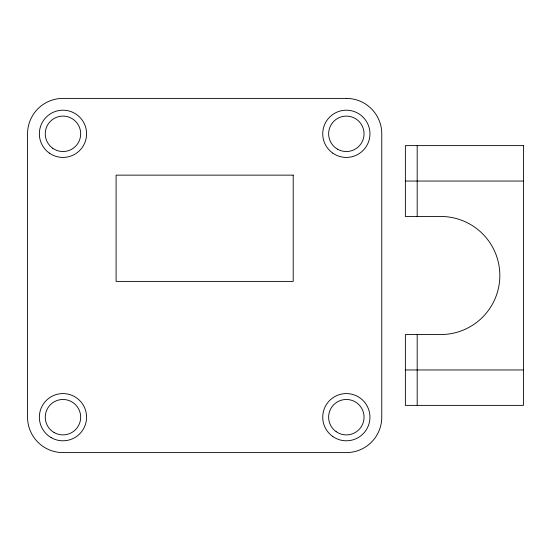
<?xml version="1.0" encoding="UTF-8"?>
<svg xmlns="http://www.w3.org/2000/svg" width="551" height="551" viewBox="0 0 551 551"><rect width="100%" height="100%" fill="white"/><g stroke="black" fill="none" stroke-linecap="round" stroke-linejoin="round"><path stroke-width="0.83" d="M405.378 181.045L523.45 181.045M405.378 369.955L523.45 369.955M417.183 145.622L417.183 216.467M417.183 334.533L417.183 405.378M346.345 98.395L62.972 98.395A35.422 35.422 0 0 0 27.55 133.817L27.55 417.183A35.422 35.422 0 0 0 62.972 452.605L346.345 452.605A35.422 35.422 0 0 0 381.767 417.183L381.767 133.817A35.422 35.422 0 0 0 346.345 98.395M523.45 145.622L405.378 145.622L405.378 216.467L440.8 216.467A59.033 59.033 0 0 1 499.833 275.5A59.033 59.033 0 0 1 440.8 334.533L405.378 334.533L405.378 405.378L523.45 405.378L523.45 145.622M293.208 175.142L116.103 175.142L116.103 281.403L293.208 281.403L293.208 175.142M332.749 436.495A23.617 23.617 0 0 0 369.859 419.311A23.617 23.617 0 0 0 336.42 395.756A23.617 23.617 0 0 0 332.749 436.495M332.749 153.123A23.617 23.617 0 0 0 369.859 135.939A23.617 23.617 0 0 0 336.42 112.383A23.617 23.617 0 0 0 332.749 153.123M49.376 153.123A23.617 23.617 0 0 0 86.493 135.939A23.617 23.617 0 0 0 53.048 112.383A23.617 23.617 0 0 0 49.376 153.123M51.167 437.639A23.617 23.617 0 0 0 86.583 417.183A23.617 23.617 0 0 0 51.167 396.734A23.617 23.617 0 0 0 51.167 437.639M336.144 431.667A17.708 17.708 0 0 0 363.984 418.774A17.708 17.708 0 0 0 338.899 401.114A17.708 17.708 0 0 0 336.144 431.667M54.115 432.521A17.708 17.708 0 0 0 80.68 417.183A17.708 17.708 0 0 0 54.115 401.851A17.708 17.708 0 0 0 54.115 432.521M337.488 149.149A17.708 17.708 0 0 0 364.053 133.817A17.708 17.708 0 0 0 337.488 118.479A17.708 17.708 0 0 0 337.488 149.149M52.772 148.295A17.708 17.708 0 0 0 80.611 135.408A17.708 17.708 0 0 0 55.527 117.742A17.708 17.708 0 0 0 52.772 148.295"/></g></svg>
